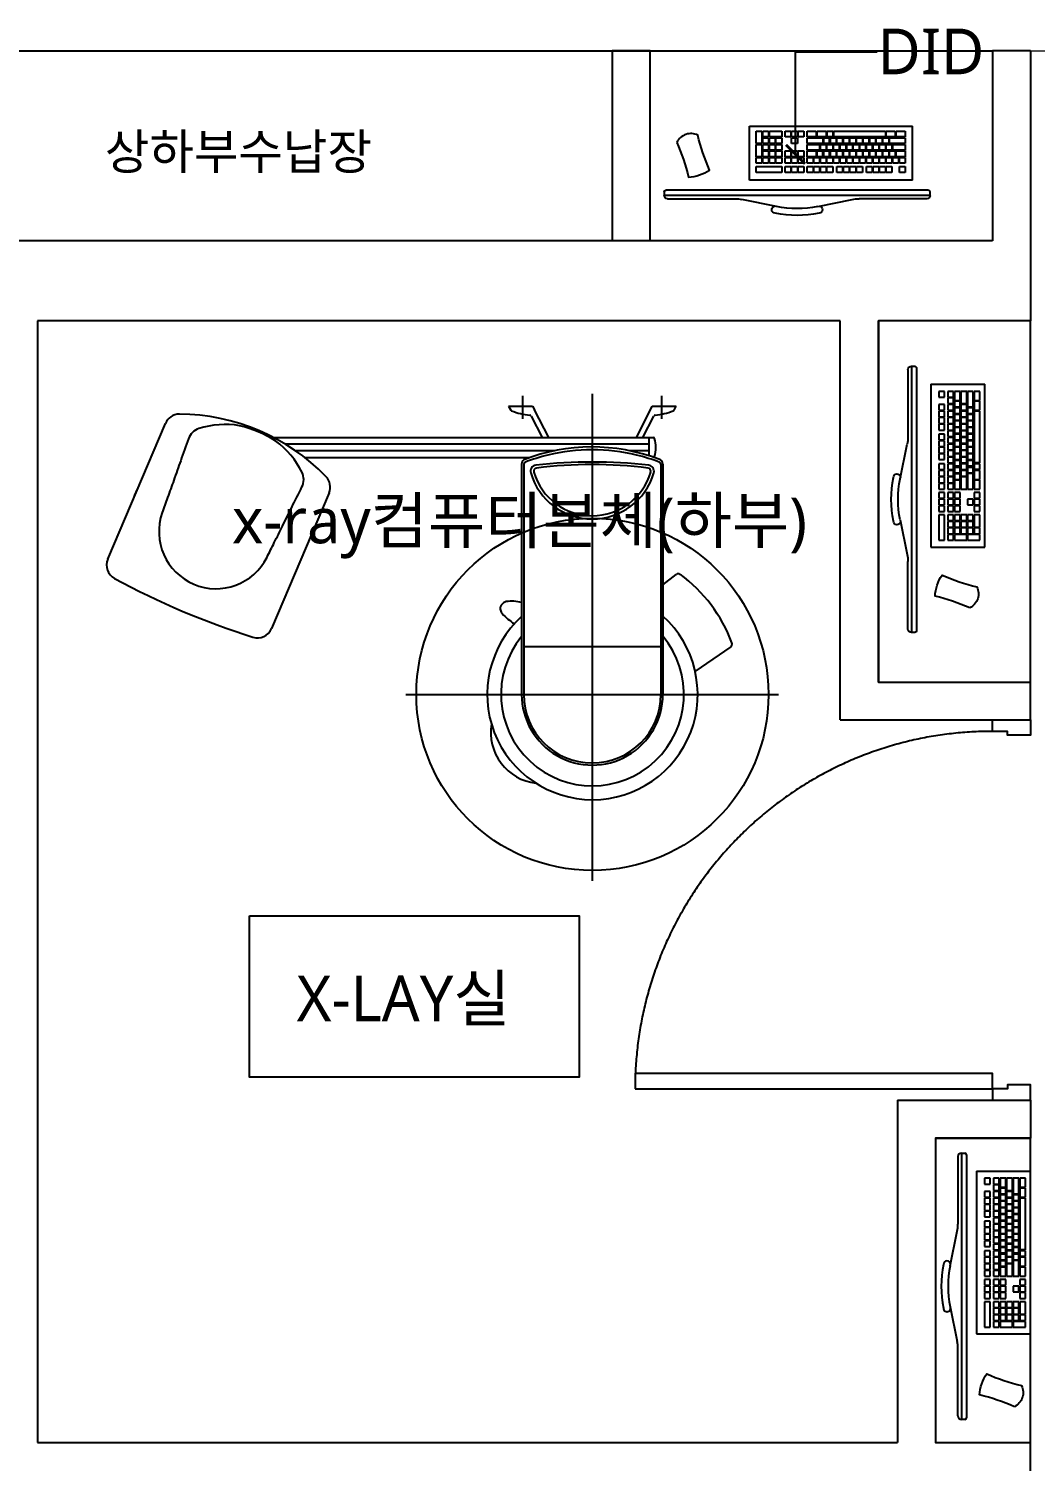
# Model space of a CAD drawing. Header units: metres. Extents: x 11578468 to 47831421, y -58341524 to -14256839.
# Drawn here: x 23845342 to 23847991, y -29111002 to -29107234 of the extents above; entities that cross this region are included whole.
import ezdxf

# ---------------------------------------------------------------- set-up
doc = ezdxf.new("R2010")
doc.units = ezdxf.units.M
doc.header["$LTSCALE"] = 50
doc.header["$MEASUREMENT"] = 0
doc.linetypes.add('CENTER2', pattern=[28.575, 19.05, -3.175, 3.175, -3.175])
doc.linetypes.add('CENTERX2', pattern=[4, 2.5, -0.5, 0.5, -0.5])
doc.layers.get('0').update_dxf_attribs({"linetype": 'CONTINUOUS'})
for name, color, linetype in [('0-ELC TEXT', 7, 'CONTINUOUS'), ('04_FUR', 6, 'CONTINUOUS'), ('TEX', 7, 'CONTINUOUS'), ('wall', 3, 'CONTINUOUS'), ('WIN', 4, 'CONTINUOUS'), ('家具', 251, 'CONTINUOUS'), ('가구', 6, 'CONTINUOUS')]:
    doc.layers.add(name, color=color, linetype=linetype)
doc.layers.add('ha', color=8, linetype='CONTINUOUS', lineweight=5)
doc.layers.add('wall2', color=3, linetype='CONTINUOUS', lineweight=25)
doc.styles.add('HY 울릉도 L', font='malgun.ttf')
doc.styles.add('JT1', font='malgun.ttf')
doc.styles.add('맑은 고딕', font='malgun.ttf')
doc.dimstyles.new('사본 50', dxfattribs={"dimscale": 50, "dimtxt": 2, "dimasz": 1, "dimexe": 1, "dimexo": 1, "dimgap": 1, "dimtad": 1, "dimdec": 0, "dimrnd": 0.05, "dimdsep": 46, "dimlunit": 6, "dimtxsty": 'HY 울릉도 L', "dimblk": 'ARCHTICK', "dimcen": 2.5, "dimdle": 1, "dimclrd": 133, "dimclre": 133, "dimclrt": 30, "dimadec": 0, "dimazin": 0, "dimtfac": 1, "dimtdec": 0, "dimtix": 1, "dimtmove": 2, "dimatfit": 3, "dimldrblk": 'ARCHTICK', "dimfxl": 1, "dimlwd": -1, "dimlwe": -1, "dimarcsym": 0})

# ---------------------------------------------------------------- blocks, each defined once
blk = doc.blocks.new('A$C6A105BC0')
for p, q in [((224.6, 104.4), (224.6, 246)), ((224.6, 246), (653.1, 246)), ((242.4, 233.2), (257.5, 233.2)), ((242.4, 200.8), (242.4, 233.2)), ((257.5, 233.2), (257.5, 200.8)), ((259.7, 218.1), (259.7, 233.2)), ((259.7, 233.2), (274.8, 233.2)), ((274.8, 233.2), (274.8, 218.1)), ((277, 233.2), (309.5, 233.2)), ((277, 218.1), (277, 233.2)), ((309.5, 233.2), (309.5, 218.1)), ((318.1, 233.2), (333.3, 233.2)), ((318.1, 218.1), (318.1, 233.2)), ((333.3, 233.2), (333.3, 218.1)), ((335.4, 218.1), (335.4, 233.2)), ((335.4, 233.2), (350.6, 233.2)), ((350.6, 233.2), (350.6, 218.1)), ((352.8, 233.2), (367.9, 233.2)), ((352.8, 218.1), (352.8, 233.2)), ((367.9, 233.2), (367.9, 218.1)), ((376.6, 233.2), (400.4, 233.2)), ((376.6, 218.1), (376.6, 233.2)), ((400.4, 233.2), (400.4, 218.1)), ((402.5, 233.2), (426.3, 233.2)), ((402.5, 218.1), (402.5, 233.2)), ((426.3, 233.2), (426.3, 218.1)), ((428.5, 233.2), (428.5, 218.1)), ((428.5, 233.2), (443.7, 233.2)), ((443.7, 233.2), (443.7, 218.1)), ((445.8, 233.2), (445.8, 218.1)), ((445.8, 233.2), (582.2, 233.2)), ((582.2, 233.2), (582.2, 218.1)), ((584.3, 233.2), (608.2, 233.2)), ((584.3, 218.1), (584.3, 233.2)), ((608.2, 233.2), (608.2, 218.1)), ((610.3, 233.2), (634.1, 233.2)), ((610.3, 218.1), (610.3, 233.2)), ((634.1, 233.2), (634.1, 218.1)), ((653.1, 104.4), (653.1, 246)), ((257.5, 200.8), (242.4, 200.8)), ((242.4, 198.6), (257.5, 198.6)), ((242.4, 166.1), (242.4, 198.6)), ((257.5, 198.6), (257.5, 166.1)), ((274.8, 218.1), (259.7, 218.1)), ((259.7, 200.8), (259.7, 215.9)), ((259.7, 215.9), (274.8, 215.9)), ((274.8, 200.8), (259.7, 200.8)), ((259.7, 198.6), (274.8, 198.6)), ((259.7, 183.4), (259.7, 198.6)), ((274.8, 215.9), (274.8, 200.8)), ((274.8, 198.6), (274.8, 183.4)), ((309.5, 218.1), (277, 218.1)), ((277, 215.9), (292.2, 215.9)), ((277, 200.8), (277, 215.9)), ((292.2, 200.8), (277, 200.8)), ((277, 198.6), (292.2, 198.6)), ((277, 183.4), (277, 198.6)), ((292.2, 215.9), (292.2, 200.8)), ((292.2, 198.6), (292.2, 183.4)), ((294.3, 215.9), (309.5, 215.9)), ((294.3, 200.8), (294.3, 215.9)), ((309.5, 200.8), (294.3, 200.8)), ((294.3, 198.6), (309.5, 198.6)), ((294.3, 183.4), (294.3, 198.6)), ((309.5, 215.9), (309.5, 200.8)), ((309.5, 198.6), (309.5, 183.4)), ((333.3, 218.1), (318.1, 218.1)), ((350.6, 218.1), (335.4, 218.1)), ((335.4, 215.9), (350.6, 215.9)), ((335.4, 200.8), (335.4, 215.9)), ((350.6, 200.8), (335.4, 200.8)), ((350.6, 215.9), (350.6, 200.8)), ((367.9, 218.1), (352.8, 218.1)), ((400.4, 218.1), (376.6, 218.1)), ((376.6, 215.9), (417.7, 215.9)), ((376.6, 200.8), (376.6, 215.9)), ((417.7, 200.8), (376.6, 200.8)), ((376.6, 198.6), (409, 198.6)), ((376.6, 183.4), (376.6, 198.6)), ((426.3, 218.1), (402.5, 218.1)), ((409, 198.6), (409, 183.4)), ((411.2, 198.6), (426.3, 198.6)), ((411.2, 183.4), (411.2, 198.6)), ((417.7, 215.9), (417.7, 200.8)), ((419.9, 215.9), (435, 215.9)), ((419.9, 200.8), (419.9, 215.9)), ((435, 200.8), (419.9, 200.8)), ((426.3, 198.6), (426.3, 183.4)), ((443.7, 218.1), (428.5, 218.1)), ((428.5, 198.6), (443.7, 198.6)), ((428.5, 183.4), (428.5, 198.6)), ((435, 200.8), (435, 215.9)), ((437.2, 215.9), (452.3, 215.9)), ((437.2, 215.9), (437.2, 200.8)), ((452.3, 200.8), (437.2, 200.8)), ((443.7, 198.6), (443.7, 183.4)), ((582.2, 218.1), (445.8, 218.1)), ((445.8, 198.6), (461, 198.6)), ((445.8, 183.4), (445.8, 198.6)), ((452.3, 215.9), (452.3, 200.8)), ((454.5, 200.8), (454.5, 215.9)), ((454.5, 215.9), (469.6, 215.9)), ((469.6, 200.8), (454.5, 200.8)), ((461, 198.6), (461, 183.4)), ((463.1, 183.4), (463.1, 198.6)), ((463.1, 198.6), (478.3, 198.6)), ((469.6, 215.9), (469.6, 200.8)), ((471.8, 200.8), (471.8, 215.9)), ((471.8, 215.9), (487, 215.9)), ((487, 200.8), (471.8, 200.8)), ((478.3, 198.6), (478.3, 183.4)), ((480.5, 198.6), (495.6, 198.6)), ((480.5, 183.4), (480.5, 198.6)), ((487, 215.9), (487, 200.8)), ((489.1, 215.9), (504.3, 215.9)), ((489.1, 200.8), (489.1, 215.9)), ((504.3, 200.8), (489.1, 200.8)), ((495.6, 198.6), (495.6, 183.4)), ((497.8, 198.6), (512.9, 198.6)), ((497.8, 183.4), (497.8, 198.6)), ((504.3, 215.9), (504.3, 200.8)), ((506.4, 215.9), (521.6, 215.9)), ((506.4, 200.8), (506.4, 215.9)), ((521.6, 200.8), (506.4, 200.8)), ((512.9, 198.6), (512.9, 183.4)), ((515.1, 198.6), (530.2, 198.6)), ((515.1, 183.4), (515.1, 198.6)), ((521.6, 215.9), (521.6, 200.8)), ((523.7, 215.9), (538.9, 215.9)), ((523.7, 200.8), (523.7, 215.9)), ((538.9, 200.8), (523.7, 200.8)), ((530.2, 198.6), (530.2, 183.4)), ((532.4, 198.6), (547.6, 198.6)), ((532.4, 183.4), (532.4, 198.6)), ((538.9, 215.9), (538.9, 200.8)), ((541.1, 215.9), (556.2, 215.9)), ((541.1, 200.8), (541.1, 215.9)), ((556.2, 200.8), (541.1, 200.8)), ((547.6, 198.6), (547.6, 183.4)), ((549.7, 183.4), (549.7, 198.6)), ((549.7, 198.6), (564.9, 198.6)), ((556.2, 215.9), (556.2, 200.8)), ((558.4, 215.9), (573.5, 215.9)), ((558.4, 200.8), (558.4, 215.9)), ((573.5, 200.8), (558.4, 200.8)), ((564.9, 198.6), (564.9, 183.4)), ((567, 198.6), (582.2, 198.6)), ((567, 183.4), (567, 198.6)), ((573.5, 215.9), (573.5, 200.8)), ((575.7, 215.9), (590.8, 215.9)), ((575.7, 200.8), (575.7, 215.9)), ((590.8, 200.8), (575.7, 200.8)), ((582.2, 198.6), (582.2, 183.4)), ((608.2, 218.1), (584.3, 218.1)), ((584.3, 198.6), (599.5, 198.6)), ((584.3, 183.4), (584.3, 198.6)), ((590.8, 215.9), (590.8, 200.8)), ((593, 215.9), (634.1, 215.9)), ((593, 200.8), (593, 215.9)), ((634.1, 200.8), (593, 200.8)), ((599.5, 198.6), (599.5, 183.4)), ((601.7, 198.6), (634.1, 198.6)), ((601.7, 183.4), (601.7, 198.6)), ((634.1, 218.1), (610.3, 218.1)), ((634.1, 215.9), (634.1, 200.8)), ((634.1, 198.6), (634.1, 183.4)), ((257.5, 166.1), (242.4, 166.1)), ((242.4, 164), (257.5, 164)), ((242.4, 148.8), (242.4, 164)), ((257.5, 164), (257.5, 148.8)), ((274.8, 183.4), (259.7, 183.4)), ((259.7, 181.3), (274.8, 181.3)), ((259.7, 166.1), (259.7, 181.3)), ((274.8, 166.1), (259.7, 166.1)), ((259.7, 148.8), (259.7, 164)), ((259.7, 164), (274.8, 164)), ((274.8, 181.3), (274.8, 166.1)), ((274.8, 164), (274.8, 148.8)), ((292.2, 183.4), (277, 183.4)), ((277, 181.3), (292.2, 181.3)), ((277, 166.1), (277, 181.3)), ((292.2, 166.1), (277, 166.1)), ((277, 164), (292.2, 164)), ((277, 148.8), (277, 164)), ((292.2, 181.3), (292.2, 166.1)), ((292.2, 164), (292.2, 148.8)), ((309.5, 183.4), (294.3, 183.4)), ((294.3, 181.3), (309.5, 181.3)), ((294.3, 166.1), (294.3, 181.3)), ((309.5, 166.1), (294.3, 166.1)), ((294.3, 148.8), (294.3, 164)), ((294.3, 164), (309.5, 164)), ((309.5, 181.3), (309.5, 166.1)), ((309.5, 164), (309.5, 148.8)), ((318.1, 181.3), (333.3, 181.3)), ((318.1, 166.1), (318.1, 181.3)), ((333.3, 166.1), (318.1, 166.1)), ((318.1, 164), (333.3, 164)), ((318.1, 148.8), (318.1, 164)), ((333.3, 181.3), (333.3, 166.1)), ((333.3, 164), (333.3, 148.8)), ((335.4, 181.3), (350.6, 181.3)), ((335.4, 166.1), (335.4, 181.3)), ((350.6, 166.1), (335.4, 166.1)), ((335.4, 148.8), (335.4, 164)), ((335.4, 164), (350.6, 164)), ((350.6, 181.3), (350.6, 166.1)), ((350.6, 164), (350.6, 148.8)), ((352.8, 181.3), (367.9, 181.3)), ((352.8, 166.1), (352.8, 181.3)), ((367.9, 166.1), (352.8, 166.1)), ((352.8, 148.8), (352.8, 164)), ((352.8, 164), (367.9, 164)), ((367.9, 181.3), (367.9, 166.1)), ((367.9, 164), (367.9, 148.8)), ((409, 183.4), (376.6, 183.4)), ((376.6, 181.3), (400.4, 181.3)), ((376.6, 166.1), (376.6, 181.3)), ((400.4, 166.1), (376.6, 166.1)), ((376.6, 164), (391.7, 164)), ((376.6, 148.8), (376.6, 164)), ((391.7, 164), (391.7, 148.8)), ((393.9, 148.8), (393.9, 164)), ((393.9, 164), (409, 164)), ((400.4, 181.3), (400.4, 166.1)), ((402.5, 181.3), (417.7, 181.3)), ((402.5, 166.1), (402.5, 181.3)), ((417.7, 166.1), (402.5, 166.1)), ((409, 164), (409, 148.8)), ((426.3, 183.4), (411.2, 183.4)), ((411.2, 148.8), (411.2, 164)), ((411.2, 164), (426.3, 164)), ((417.7, 166.1), (417.7, 181.3)), ((419.9, 181.3), (435, 181.3)), ((419.9, 166.1), (419.9, 181.3)), ((435, 166.1), (419.9, 166.1)), ((426.3, 164), (426.3, 148.8)), ((443.7, 183.4), (428.5, 183.4)), ((428.5, 148.8), (428.5, 164)), ((428.5, 164), (443.7, 164)), ((435, 166.1), (435, 181.3)), ((437.2, 181.3), (452.3, 181.3)), ((437.2, 181.3), (437.2, 166.1)), ((452.3, 166.1), (437.2, 166.1)), ((443.7, 164), (443.7, 148.8)), ((461, 183.4), (445.8, 183.4)), ((445.8, 148.8), (445.8, 164)), ((445.8, 164), (461, 164)), ((452.3, 181.3), (452.3, 166.1)), ((454.5, 181.3), (469.6, 181.3)), ((454.5, 166.1), (454.5, 181.3)), ((469.6, 166.1), (454.5, 166.1)), ((461, 164), (461, 148.8)), ((478.3, 183.4), (463.1, 183.4)), ((463.1, 148.8), (463.1, 164)), ((463.1, 164), (478.3, 164)), ((469.6, 181.3), (469.6, 166.1)), ((471.8, 166.1), (471.8, 181.3)), ((471.8, 181.3), (487, 181.3)), ((487, 166.1), (471.8, 166.1)), ((478.3, 164), (478.3, 148.8)), ((495.6, 183.4), (480.5, 183.4)), ((480.5, 164), (495.6, 164)), ((480.5, 148.8), (480.5, 164)), ((487, 181.3), (487, 166.1)), ((489.1, 166.1), (489.1, 181.3)), ((489.1, 181.3), (504.3, 181.3)), ((504.3, 166.1), (489.1, 166.1)), ((495.6, 164), (495.6, 148.8)), ((512.9, 183.4), (497.8, 183.4)), ((497.8, 148.8), (497.8, 164)), ((497.8, 164), (512.9, 164)), ((504.3, 181.3), (504.3, 166.1)), ((506.4, 166.1), (506.4, 181.3)), ((506.4, 181.3), (521.6, 181.3)), ((521.6, 166.1), (506.4, 166.1)), ((512.9, 164), (512.9, 148.8)), ((530.2, 183.4), (515.1, 183.4)), ((515.1, 164), (530.2, 164)), ((515.1, 148.8), (515.1, 164)), ((521.6, 181.3), (521.6, 166.1)), ((523.7, 181.3), (538.9, 181.3)), ((523.7, 166.1), (523.7, 181.3)), ((538.9, 166.1), (523.7, 166.1)), ((530.2, 164), (530.2, 148.8)), ((547.6, 183.4), (532.4, 183.4)), ((532.4, 148.8), (532.4, 164)), ((532.4, 164), (547.6, 164)), ((538.9, 181.3), (538.9, 166.1)), ((541.1, 181.3), (556.2, 181.3)), ((541.1, 166.1), (541.1, 181.3)), ((556.2, 166.1), (541.1, 166.1)), ((547.6, 164), (547.6, 148.8)), ((564.9, 183.4), (549.7, 183.4)), ((549.7, 148.8), (549.7, 164)), ((549.7, 164), (564.9, 164)), ((556.2, 181.3), (556.2, 166.1)), ((558.4, 181.3), (573.5, 181.3)), ((558.4, 166.1), (558.4, 181.3)), ((573.5, 166.1), (558.4, 166.1)), ((564.9, 164), (564.9, 148.8)), ((582.2, 183.4), (567, 183.4)), ((567, 164), (582.2, 164)), ((567, 148.8), (567, 164)), ((573.5, 181.3), (573.5, 166.1)), ((575.7, 181.3), (590.8, 181.3)), ((575.7, 166.1), (575.7, 181.3)), ((590.8, 166.1), (575.7, 166.1)), ((582.2, 164), (582.2, 148.8)), ((599.5, 183.4), (584.3, 183.4)), ((584.3, 148.8), (584.3, 164)), ((584.3, 164), (599.5, 164)), ((590.8, 181.3), (590.8, 166.1)), ((593, 181.3), (608.2, 181.3)), ((593, 166.1), (593, 181.3)), ((608.2, 166.1), (593, 166.1)), ((599.5, 164), (599.5, 148.8)), ((634.1, 183.4), (601.7, 183.4)), ((601.7, 148.8), (601.7, 164)), ((601.7, 164), (616.8, 164)), ((608.2, 181.3), (608.2, 166.1)), ((610.3, 181.3), (634.1, 181.3)), ((610.3, 166.1), (610.3, 181.3)), ((634.1, 166.1), (610.3, 166.1)), ((616.8, 164), (616.8, 148.8)), ((619, 164), (634.1, 164)), ((619, 148.8), (619, 164)), ((634.1, 181.3), (634.1, 166.1)), ((634.1, 164), (634.1, 148.8)), ((257.5, 148.8), (242.4, 148.8)), ((242.4, 140.2), (309.5, 140.2)), ((242.4, 125), (242.4, 140.2)), ((309.5, 125), (242.4, 125)), ((274.8, 148.8), (259.7, 148.8)), ((292.2, 148.8), (277, 148.8)), ((309.5, 148.8), (294.3, 148.8)), ((309.5, 140.2), (309.5, 125)), ((333.3, 148.8), (318.1, 148.8)), ((318.1, 140.2), (333.3, 140.2)), ((318.1, 125), (318.1, 140.2)), ((333.3, 125), (318.1, 125)), ((333.3, 140.2), (333.3, 125)), ((350.6, 148.8), (335.4, 148.8)), ((335.4, 125), (335.4, 140.2)), ((335.4, 140.2), (350.6, 140.2)), ((350.6, 125), (335.4, 125)), ((350.6, 140.2), (350.6, 125)), ((367.9, 148.8), (352.8, 148.8)), ((352.8, 140.2), (367.9, 140.2)), ((352.8, 125), (352.8, 140.2)), ((367.9, 125), (352.8, 125)), ((367.9, 140.2), (367.9, 125)), ((391.7, 148.8), (376.6, 148.8)), ((376.6, 140.2), (391.7, 140.2)), ((376.6, 125), (376.6, 140.2)), ((391.7, 125), (376.6, 125)), ((391.7, 140.2), (391.7, 125)), ((409, 148.8), (393.9, 148.8)), ((393.9, 140.2), (409, 140.2)), ((393.9, 125), (393.9, 140.2)), ((409, 125), (393.9, 125)), ((409, 140.2), (409, 125)), ((426.3, 148.8), (411.2, 148.8)), ((411.2, 140.2), (426.3, 140.2)), ((411.2, 125), (411.2, 140.2)), ((426.3, 125), (411.2, 125)), ((426.3, 140.2), (426.3, 125)), ((443.7, 148.8), (428.5, 148.8)), ((428.5, 140.2), (443.7, 140.2)), ((428.5, 125), (428.5, 140.2)), ((443.7, 125), (428.5, 125)), ((443.7, 140.2), (443.7, 125)), ((461, 148.8), (445.8, 148.8)), ((454.5, 140.2), (469.6, 140.2)), ((454.5, 125), (454.5, 140.2)), ((469.6, 125), (454.5, 125)), ((478.3, 148.8), (463.1, 148.8)), ((469.6, 140.2), (469.6, 125)), ((471.8, 125), (471.8, 140.2)), ((471.8, 140.2), (487, 140.2)), ((487, 125), (471.8, 125)), ((495.6, 148.8), (480.5, 148.8)), ((487, 140.2), (487, 125)), ((489.1, 140.2), (504.3, 140.2)), ((489.1, 125), (489.1, 140.2)), ((504.3, 125), (489.1, 125)), ((512.9, 148.8), (497.8, 148.8)), ((504.3, 140.2), (504.3, 125)), ((506.4, 140.2), (521.6, 140.2)), ((506.4, 125), (506.4, 140.2)), ((521.6, 125), (506.4, 125)), ((530.2, 148.8), (515.1, 148.8)), ((521.6, 140.2), (521.6, 125)), ((547.6, 148.8), (532.4, 148.8)), ((532.4, 125), (532.4, 140.2)), ((532.4, 140.2), (547.6, 140.2)), ((547.6, 125), (532.4, 125)), ((547.6, 140.2), (547.6, 125)), ((564.9, 148.8), (549.7, 148.8)), ((549.7, 140.2), (564.9, 140.2)), ((549.7, 125), (549.7, 140.2)), ((564.9, 125), (549.7, 125)), ((564.9, 140.2), (564.9, 125)), ((582.2, 148.8), (567, 148.8)), ((567, 140.2), (582.2, 140.2)), ((567, 125), (567, 140.2)), ((582.2, 125), (567, 125)), ((582.2, 140.2), (582.2, 125)), ((599.5, 148.8), (584.3, 148.8)), ((584.3, 140.2), (599.5, 140.2)), ((584.3, 125), (584.3, 140.2)), ((599.5, 125), (584.3, 125)), ((599.5, 140.2), (599.5, 125)), ((616.8, 148.8), (601.7, 148.8)), ((634.1, 148.8), (619, 148.8)), ((619, 140.2), (634.1, 140.2)), ((619, 125), (619, 140.2)), ((634.1, 125), (619, 125)), ((634.1, 140.2), (634.1, 125)), ((653.1, 104.4), (224.6, 104.4)), ((695.5, 66.4), (4.5, 66.4)), ((404.1, 23.5), (495.1, 42.1)), ((691, 43.9), (513.1, 43.9)), ((700, 52.9), (700, 61.9)), ((700, 52.9), (700, 52.9))]:
    blk.add_line(p, q)
blk.add_lwpolyline([(64.6, 206.6, -0.043661), (95.3, 115.1, 0.131652), (150.8, 133.8, -0.043661), (120, 225.3, 0.414214)], format="xyb", close=True)
blk.add_lwpolyline([(295.9, 23.5), (204.9, 42.1)])
for centre, radius, start, end in [((4.5, 61.9), 4.5, 90, 180), ((186.9, -46.1), 90, 78.4398, 90), ((513.1, -46.1), 90, 90, 101.5601), ((691, 52.9), 9, 270, 360), ((695.5, 61.9), 4.5, 360, 90), ((292.3, 15), 9.2, 90, 270), ((350, 288), 288, 258.4398, 281.5601), ((350, 288), 270, 258.4398, 281.5601), ((407.7, 15), 9.2, 270, 90)]:
    blk.add_arc(centre, radius, start, end)
at = {"layer": '家具', "color": 251, "true_color": 0x636466}
for p, q in [((0, 61.9), (0, 52.9)), ((700, 52.9), (0, 52.9)), ((0, 52.9), (0, 52.9)), ((9, 43.9), (186.9, 43.9))]:
    blk.add_line(p, q, dxfattribs=at)
blk.add_arc((9, 52.9), 9, 180, 270, dxfattribs=at)
blk = doc.blocks.new('_ArchTick')
at = {"color": 0, "linetype": 'ByBlock', "const_width": 0.15}
blk.add_lwpolyline([(-0.5, -0.5), (0.5, 0.5)], dxfattribs=at)
blk = doc.blocks.new('CT机')
at = {"layer": '家具', "color": 8, "linetype": 'CENTERX2', "ltscale": 0.01}
for p, q in [((9937.4, 2413), (9937.4, 2480.3)), ((10140.4, 1063.6), (10140.4, 2486.8)), ((10343.3, 2413), (10343.3, 2480.3)), ((9595.3, 1608.1), (10684.3, 1608.1))]:
    blk.add_line(p, q, dxfattribs=at)
at = {"layer": '家具'}
for p, q in [((9895.5, 2450.6), (9965.4, 2450.6)), ((9895.5, 2450.6), (9901.5, 2439.1)), ((9965.4, 2450.6), (9971, 2439.7)), ((9971, 2439.7), (9971.1, 2439.7)), ((10012.9, 2359.2), (9971.1, 2439.7)), ((10309.6, 2439.7), (10267.8, 2359.2)), ((10309.6, 2439.7), (10309.7, 2439.7)), ((10309.7, 2439.7), (10315.3, 2450.6)), ((10315.3, 2450.6), (10385.2, 2450.6)), ((10379.2, 2439.1), (10385.2, 2450.6)), ((8723.7, 2003.3), (8892, 2399.9)), ((9961, 2421.3), (9993.2, 2359.2)), ((10287.5, 2359.2), (10319.7, 2421.3)), ((9207.7, 2359.2), (10318, 2359.2)), ((10305.2, 2359.2), (10305.2, 2305.5)), ((10305.2, 2320.1), (10249, 2320.1)), ((9957.4, 2299.8), (9300.3, 2299.8)), ((9933.3, 2281.3), (9933.3, 1608.1)), ((10346.4, 2281.3), (10346.4, 1608.1)), ((9370.4, 2196.8), (9202, 1800.2)), ((10346.3, 1928.3), (10385, 1958.8)), ((9939.5, 1748.1), (10340.2, 1748.1)), ((10544.5, 1747.1), (10439.8, 1674.7))]:
    blk.add_line(p, q, dxfattribs=at)
at = {"layer": '家具', "color": 251}
for p, q in [((10305.2, 2338.9), (9243.7, 2338.9)), ((10030.7, 2320.1), (9272.7, 2320.1)), ((9939.5, 2281.3), (9939.5, 1608.1)), ((10340.2, 2281.3), (10340.2, 1608.1))]:
    blk.add_line(p, q, dxfattribs=at)
at = {"layer": '家具'}
for centre, major_axis, start_param, end_param in [((9905.9, 2441.3), (-3.5, -3.5), -0.306742, 0.410644), ((9976.6, 2621), (-140, 140), 1.981441, 2.25755), ((10304.1, 2621), (-140, -140), 0.884042, 1.160152), ((10374.8, 2441.3), (-3.5, 3.5), 2.730948, 3.448334), ((8933, 2382.5), (-31.5, -31.5), 3.926034, 5.096361), ((8930, 1824.4), (-426.1, -426.1), 3.129187, 3.921943), ((9066.7, 2146.2), (-177.2, -177.2), 3.758531, 4.237682), ((9026.3, 2051.3), (-248.7, 248.7), 4.931336, 5.261387), ((9956.6, 2419), (-3.5, -3.5), 2.834851, 3.828347), ((10324.1, 2419), (-3.5, 3.5), 5.596431, 6.589927), ((9004.8, 2339), (-34, 34), 5.808719, 6.728091), ((9066.6, 2146.3), (-177.2, 177.2), 4.384245, 4.863395), ((10317.9, 2354.6), (-3.24, -3.24), 2.672465, 3.900286), ((10226.9, 2329.5), (-70, -70), 2.084765, 2.627624), ((10139.8, 1782.8), (-387.7, -387.7), 3.563968, 4.300302), ((10318.5, 2304), (-2.8, -2.8), 1.411055, 2.084755), ((9947.5, 2281.3), (-10.1, 10.1), 6.065564, 7.070619), ((9976.8, 2260.2), (-12.4, 12.4), 5.623702, 7.354527), ((9977.7, 2260.3), (-6.4, -6.4), 4.053337, 5.784262), ((10139.8, 845), (-1019.7, -1019.7), 3.812134, 4.041848), ((10139.8, 984.2), (-916, -916), 3.800644, 4.053337), ((10301.9, 2260.3), (-6.4, 6.4), 3.640516, 5.371441), ((10302.9, 2260.2), (-12.4, 12.4), 3.641048, 5.371872), ((10332.1, 2281.3), (-10.1, 10.1), 3.924955, 5.329229), ((9248.3, 2235.7), (-34, -34), 1.893836, 2.813207), ((9329.4, 2214.2), (-31.5, -31.5), 1.954769, 3.125097), ((10139.8, 2308.1), (-132.6, 132.6), 1.071298, 3.641091), ((10139.8, 2308), (-125.9, 125.9), 1.071873, 3.640516), ((9040.1, 2083.7), (-117.9, -117.9), -1.125128, 1.893073), ((10140.4, 1608.1), (-364, 364), 0.785398, 7.068583), ((8764.6, 1985.9), (-31.5, -31.5), -1.186824, 0.286236), ((9863.5, 4023.4), (-1668.4, 1668.4), 1.861532, 2.048005), ((10391.1, 1950.8), (-7.07, 7.07), 4.865147, 6.152286), ((10139.8, 1608.1), (-307.6, 307.6), 4.280378, 4.865147), ((9890.2, 1858.9), (-13.7, 13.7), 0.268823, 1.052289), ((9889.5, 1857.3), (-12.9, -12.9), -0.595835, 0.009098), ((9894.9, 1854), (-18.4, -18.4), 4.175297, 4.905165), ((10026.7, 1985), (-145.5, -145.5), -0.031593, 0.193767), ((9904.6, 1783.2), (-68.8, -68.8), 3.627228, 4.093164), ((10140.4, 1608.1), (-297.7, -77.7), -1.088128, 3.723453), ((9161.1, 1817.6), (-31.5, -31.5), 0.481709, 1.954769), ((10140.4, 1608.1), (-189, -189), -1.470299, 3.047153), ((10538.5, 1755.2), (-7.07, 7.07), 2.99324, 4.280378), ((10139.8, 1608.1), (-146, 146), 0.785398, 3.926991), ((9992.5, 1497), (-105.6, 105.6), 0.622062, 2.23845)]:
    blk.add_ellipse(centre, major_axis=major_axis, ratio=1, start_param=start_param, end_param=end_param, dxfattribs=at)
at = {"layer": '家具', "color": 251}
for centre, major_axis, start_param, end_param in [((10142.2, 1772.9), (-389.3, -389.3), 4.169327, 4.297818), ((10139.8, 1781.2), (-383.2, -383.2), 3.685255, 4.168727), ((10137.5, 1772.9), (-389.3, 389.3), 5.126958, 5.255453), ((9944.6, 2281.3), (-3.59, 3.59), 5.868761, 7.068207), ((10335.1, 2281.3), (-3.59, -3.59), 2.356571, 3.556017), ((10139.8, 1608.1), (-141.7, -141.7), -0.785398, 2.356194)]:
    blk.add_ellipse(centre, major_axis=major_axis, ratio=1, start_param=start_param, end_param=end_param, dxfattribs=at)
at = {"layer": '家具'}
for points, knots in [([(8959.5, 2355.1), (8951.9, 2333.7), (8937.6, 2293.4), (8917.3, 2236.2), (8899.4, 2185.6), (8888.1, 2154), (8882.9, 2139.3)], [0, 0, 0, 0, 68.626498, 129.641678, 183.841932, 231.31563, 231.31563, 231.31563, 231.31563]), ([(8801.3, 2186.2), (8802.3, 2189.2), (8804.4, 2195.3), (8807.3, 2200.9), (8808.8, 2203.8)], [0, 0, 0, 0, 9.665258, 19.331666, 19.331666, 19.331666, 19.331666]), ([(9189.3, 2009.2), (9196.3, 2023.3), (9211.3, 2053.5), (9235.3, 2101.8), (9262.3, 2156), (9281.3, 2194.2), (9291.3, 2214.2)], [0, 0, 0, 0, 47.690633, 102.195027, 163.378696, 231.31563, 231.31563, 231.31563, 231.31563])]:
    blk.add_open_spline(points, degree=3, knots=knots, dxfattribs=at)
blk = doc.blocks.new('374982739')
for p, q in [((23848107.6, -29101178.4), (23848107.6, -29101356.3)), ((23848116.6, -29101169.4), (23848116.6, -29101169.4)), ((23848116.6, -29101169.4), (23848125.6, -29101169.4)), ((23848130.1, -29101173.9), (23848130.1, -29101864.9)), ((23848156.4, -29101216.2), (23848298.1, -29101216.2)), ((23848156.4, -29101216.2), (23848156.4, -29101644.8)), ((23848298.1, -29101644.8), (23848298.1, -29101216.2)), ((23848177.1, -29101235.2), (23848177.1, -29101250.4)), ((23848192.2, -29101235.2), (23848177.1, -29101235.2)), ((23848177.1, -29101250.4), (23848192.2, -29101250.4)), ((23848192.2, -29101250.4), (23848192.2, -29101235.2)), ((23848200.9, -29101235.2), (23848200.9, -29101250.4)), ((23848216, -29101235.2), (23848200.9, -29101235.2)), ((23848200.9, -29101250.4), (23848216, -29101250.4)), ((23848216, -29101252.6), (23848200.9, -29101252.6)), ((23848200.9, -29101252.6), (23848200.9, -29101267.7)), ((23848216, -29101250.4), (23848216, -29101235.2)), ((23848216, -29101267.7), (23848216, -29101252.6)), ((23848218.2, -29101235.2), (23848218.2, -29101259)), ((23848233.3, -29101235.2), (23848218.2, -29101235.2)), ((23848218.2, -29101259), (23848233.3, -29101259)), ((23848218.2, -29101261.2), (23848218.2, -29101276.4)), ((23848233.3, -29101261.2), (23848218.2, -29101261.2)), ((23848233.3, -29101259), (23848233.3, -29101235.2)), ((23848233.3, -29101276.4), (23848233.3, -29101261.2)), ((23848235.5, -29101235.2), (23848235.5, -29101267.7)), ((23848250.7, -29101235.2), (23848235.5, -29101235.2)), ((23848250.7, -29101267.7), (23848250.7, -29101235.2)), ((23848252.8, -29101235.2), (23848252.8, -29101276.4)), ((23848268, -29101235.2), (23848252.8, -29101235.2)), ((23848268, -29101276.4), (23848268, -29101235.2)), ((23848270.1, -29101235.2), (23848270.1, -29101259)), ((23848285.3, -29101235.2), (23848270.1, -29101235.2)), ((23848270.1, -29101259), (23848285.3, -29101259)), ((23848270.1, -29101261.2), (23848270.1, -29101285)), ((23848285.3, -29101261.2), (23848270.1, -29101261.2)), ((23848285.3, -29101259), (23848285.3, -29101235.2)), ((23848285.3, -29101285), (23848285.3, -29101261.2)), ((23848177.1, -29101269.9), (23848177.1, -29101285)), ((23848192.2, -29101269.9), (23848177.1, -29101269.9)), ((23848177.1, -29101285), (23848192.2, -29101285)), ((23848177.1, -29101287.2), (23848177.1, -29101302.3)), ((23848192.2, -29101287.2), (23848177.1, -29101287.2)), ((23848177.1, -29101302.3), (23848192.2, -29101302.3)), ((23848192.2, -29101285), (23848192.2, -29101269.9)), ((23848192.2, -29101302.3), (23848192.2, -29101287.2)), ((23848200.9, -29101267.7), (23848216, -29101267.7)), ((23848216, -29101269.9), (23848200.9, -29101269.9)), ((23848200.9, -29101269.9), (23848200.9, -29101285)), ((23848200.9, -29101285), (23848216, -29101285)), ((23848200.9, -29101287.2), (23848200.9, -29101302.3)), ((23848216, -29101287.2), (23848200.9, -29101287.2)), ((23848200.9, -29101302.3), (23848216, -29101302.3)), ((23848216, -29101285), (23848216, -29101269.9)), ((23848216, -29101302.3), (23848216, -29101287.2)), ((23848218.2, -29101276.4), (23848233.3, -29101276.4)), ((23848218.2, -29101278.5), (23848218.2, -29101293.7)), ((23848233.3, -29101278.5), (23848218.2, -29101278.5)), ((23848218.2, -29101293.7), (23848233.3, -29101293.7)), ((23848218.2, -29101295.8), (23848218.2, -29101311)), ((23848233.3, -29101295.8), (23848218.2, -29101295.8)), ((23848233.3, -29101293.7), (23848233.3, -29101278.5)), ((23848233.3, -29101311), (23848233.3, -29101295.8)), ((23848235.5, -29101267.7), (23848250.7, -29101267.7)), ((23848235.5, -29101269.9), (23848235.5, -29101285)), ((23848250.7, -29101269.9), (23848235.5, -29101269.9)), ((23848235.5, -29101285), (23848250.7, -29101285)), ((23848235.5, -29101287.2), (23848235.5, -29101302.3)), ((23848250.7, -29101287.2), (23848235.5, -29101287.2)), ((23848235.5, -29101302.3), (23848250.7, -29101302.3)), ((23848250.7, -29101285), (23848250.7, -29101269.9)), ((23848250.7, -29101302.3), (23848250.7, -29101287.2)), ((23848252.8, -29101276.4), (23848268, -29101276.4)), ((23848252.8, -29101278.5), (23848252.8, -29101293.7)), ((23848268, -29101278.5), (23848252.8, -29101278.5)), ((23848252.8, -29101293.7), (23848268, -29101293.7)), ((23848252.8, -29101295.8), (23848252.8, -29101311)), ((23848268, -29101295.8), (23848252.8, -29101295.8)), ((23848268, -29101293.7), (23848268, -29101278.5)), ((23848268, -29101311), (23848268, -29101295.8)), ((23848270.1, -29101285), (23848285.3, -29101285)), ((23848270.1, -29101287.2), (23848270.1, -29101423.5)), ((23848285.3, -29101287.2), (23848270.1, -29101287.2)), ((23848285.3, -29101423.5), (23848285.3, -29101287.2)), ((23848177.1, -29101304.5), (23848177.1, -29101319.6)), ((23848192.2, -29101304.5), (23848177.1, -29101304.5)), ((23848177.1, -29101319.6), (23848192.2, -29101319.6)), ((23848177.1, -29101321.8), (23848177.1, -29101337)), ((23848192.2, -29101321.8), (23848177.1, -29101321.8)), ((23848177.1, -29101337), (23848192.2, -29101337)), ((23848192.2, -29101319.6), (23848192.2, -29101304.5)), ((23848192.2, -29101337), (23848192.2, -29101321.8)), ((23848216, -29101304.5), (23848200.9, -29101304.5)), ((23848200.9, -29101304.5), (23848200.9, -29101319.6)), ((23848200.9, -29101319.6), (23848216, -29101319.6)), ((23848216, -29101321.8), (23848200.9, -29101321.8)), ((23848200.9, -29101321.8), (23848200.9, -29101337)), ((23848200.9, -29101337), (23848216, -29101337)), ((23848200.9, -29101339.1), (23848200.9, -29101354.3)), ((23848216, -29101339.1), (23848200.9, -29101339.1)), ((23848216, -29101319.6), (23848216, -29101304.5)), ((23848216, -29101337), (23848216, -29101321.8)), ((23848216, -29101354.3), (23848216, -29101339.1)), ((23848218.2, -29101311), (23848233.3, -29101311)), ((23848218.2, -29101313.2), (23848218.2, -29101328.3)), ((23848233.3, -29101313.2), (23848218.2, -29101313.2)), ((23848218.2, -29101328.3), (23848233.3, -29101328.3)), ((23848218.2, -29101330.5), (23848218.2, -29101345.6)), ((23848233.3, -29101330.5), (23848218.2, -29101330.5)), ((23848233.3, -29101328.3), (23848233.3, -29101313.2)), ((23848233.3, -29101345.6), (23848233.3, -29101330.5)), ((23848250.7, -29101304.5), (23848235.5, -29101304.5)), ((23848235.5, -29101304.5), (23848235.5, -29101319.6)), ((23848235.5, -29101319.6), (23848250.7, -29101319.6)), ((23848250.7, -29101321.8), (23848235.5, -29101321.8)), ((23848235.5, -29101321.8), (23848235.5, -29101337)), ((23848235.5, -29101337), (23848250.7, -29101337)), ((23848235.5, -29101339.1), (23848235.5, -29101354.3)), ((23848250.7, -29101339.1), (23848235.5, -29101339.1)), ((23848250.7, -29101319.6), (23848250.7, -29101304.5)), ((23848250.7, -29101337), (23848250.7, -29101321.8)), ((23848250.7, -29101354.3), (23848250.7, -29101339.1)), ((23848252.8, -29101311), (23848268, -29101311)), ((23848252.8, -29101313.2), (23848252.8, -29101328.3)), ((23848268, -29101313.2), (23848252.8, -29101313.2)), ((23848252.8, -29101328.3), (23848268, -29101328.3)), ((23848252.8, -29101330.5), (23848252.8, -29101345.6)), ((23848268, -29101330.5), (23848252.8, -29101330.5)), ((23848268, -29101328.3), (23848268, -29101313.2)), ((23848268, -29101345.6), (23848268, -29101330.5)), ((23848087.2, -29101465.3), (23848105.8, -29101374.3)), ((23848177.1, -29101347.8), (23848177.1, -29101362.9)), ((23848192.2, -29101347.8), (23848177.1, -29101347.8)), ((23848177.1, -29101362.9), (23848192.2, -29101362.9)), ((23848177.1, -29101365.1), (23848177.1, -29101380.3)), ((23848192.2, -29101365.1), (23848177.1, -29101365.1)), ((23848192.2, -29101362.9), (23848192.2, -29101347.8)), ((23848192.2, -29101380.3), (23848192.2, -29101365.1)), ((23848200.9, -29101354.3), (23848216, -29101354.3)), ((23848200.9, -29101356.4), (23848200.9, -29101371.6)), ((23848216, -29101356.4), (23848200.9, -29101356.4)), ((23848200.9, -29101371.6), (23848216, -29101371.6)), ((23848200.9, -29101373.8), (23848200.9, -29101388.9)), ((23848216, -29101373.8), (23848200.9, -29101373.8)), ((23848216, -29101371.6), (23848216, -29101356.4)), ((23848216, -29101388.9), (23848216, -29101373.8)), ((23848218.2, -29101345.6), (23848233.3, -29101345.6)), ((23848233.3, -29101347.8), (23848218.2, -29101347.8)), ((23848218.2, -29101347.8), (23848218.2, -29101362.9)), ((23848218.2, -29101362.9), (23848233.3, -29101362.9)), ((23848218.2, -29101365.1), (23848218.2, -29101380.3)), ((23848233.3, -29101365.1), (23848218.2, -29101365.1)), ((23848233.3, -29101362.9), (23848233.3, -29101347.8)), ((23848233.3, -29101380.3), (23848233.3, -29101365.1)), ((23848235.5, -29101354.3), (23848250.7, -29101354.3)), ((23848235.5, -29101356.4), (23848235.5, -29101371.6)), ((23848250.7, -29101356.4), (23848235.5, -29101356.4)), ((23848235.5, -29101371.6), (23848250.7, -29101371.6)), ((23848235.5, -29101373.8), (23848235.5, -29101388.9)), ((23848250.7, -29101373.8), (23848235.5, -29101373.8)), ((23848250.7, -29101371.6), (23848250.7, -29101356.4)), ((23848250.7, -29101388.9), (23848250.7, -29101373.8)), ((23848252.8, -29101345.6), (23848268, -29101345.6)), ((23848252.8, -29101347.8), (23848252.8, -29101362.9)), ((23848268, -29101347.8), (23848252.8, -29101347.8)), ((23848252.8, -29101362.9), (23848268, -29101362.9)), ((23848252.8, -29101365.1), (23848252.8, -29101380.3)), ((23848268, -29101365.1), (23848252.8, -29101365.1)), ((23848268, -29101362.9), (23848268, -29101347.8)), ((23848268, -29101380.3), (23848268, -29101365.1)), ((23848177.1, -29101380.3), (23848192.2, -29101380.3)), ((23848192.2, -29101382.4), (23848177.1, -29101382.4)), ((23848177.1, -29101382.4), (23848177.1, -29101397.6)), ((23848177.1, -29101397.6), (23848192.2, -29101397.6)), ((23848177.1, -29101399.7), (23848177.1, -29101414.9)), ((23848192.2, -29101399.7), (23848177.1, -29101399.7)), ((23848177.1, -29101414.9), (23848192.2, -29101414.9)), ((23848192.2, -29101397.6), (23848192.2, -29101382.4)), ((23848192.2, -29101414.9), (23848192.2, -29101399.7)), ((23848200.9, -29101388.9), (23848216, -29101388.9)), ((23848200.9, -29101391.1), (23848200.9, -29101406.2)), ((23848216, -29101391.1), (23848200.9, -29101391.1)), ((23848200.9, -29101406.2), (23848216, -29101406.2)), ((23848216, -29101408.4), (23848200.9, -29101408.4)), ((23848200.9, -29101408.4), (23848200.9, -29101423.5)), ((23848216, -29101406.2), (23848216, -29101391.1)), ((23848216, -29101423.5), (23848216, -29101408.4)), ((23848218.2, -29101380.3), (23848233.3, -29101380.3)), ((23848233.3, -29101382.4), (23848218.2, -29101382.4)), ((23848218.2, -29101382.4), (23848218.2, -29101397.6)), ((23848218.2, -29101397.6), (23848233.3, -29101397.6)), ((23848218.2, -29101399.7), (23848218.2, -29101414.9)), ((23848233.3, -29101399.7), (23848218.2, -29101399.7)), ((23848218.2, -29101414.9), (23848233.3, -29101414.9)), ((23848233.3, -29101397.6), (23848233.3, -29101382.4)), ((23848233.3, -29101414.9), (23848233.3, -29101399.7)), ((23848235.5, -29101388.9), (23848250.7, -29101388.9)), ((23848250.7, -29101391.1), (23848235.5, -29101391.1)), ((23848235.5, -29101391.1), (23848235.5, -29101406.2)), ((23848235.5, -29101406.2), (23848250.7, -29101406.2)), ((23848235.5, -29101408.4), (23848235.5, -29101423.5)), ((23848250.7, -29101408.4), (23848235.5, -29101408.4)), ((23848250.7, -29101406.2), (23848250.7, -29101391.1)), ((23848250.7, -29101423.5), (23848250.7, -29101408.4)), ((23848252.8, -29101380.3), (23848268, -29101380.3)), ((23848252.8, -29101382.4), (23848252.8, -29101397.6)), ((23848268, -29101382.4), (23848252.8, -29101382.4)), ((23848252.8, -29101397.6), (23848268, -29101397.6)), ((23848268, -29101399.7), (23848252.8, -29101399.7)), ((23848252.8, -29101399.7), (23848252.8, -29101414.9)), ((23848252.8, -29101414.9), (23848268, -29101414.9)), ((23848268, -29101397.6), (23848268, -29101382.4)), ((23848268, -29101414.9), (23848268, -29101399.7)), ((23848177.1, -29101425.7), (23848177.1, -29101440.9)), ((23848192.2, -29101425.7), (23848177.1, -29101425.7)), ((23848177.1, -29101440.9), (23848192.2, -29101440.9)), ((23848177.1, -29101443), (23848177.1, -29101458.2)), ((23848192.2, -29101443), (23848177.1, -29101443)), ((23848192.2, -29101440.9), (23848192.2, -29101425.7)), ((23848192.2, -29101458.2), (23848192.2, -29101443)), ((23848200.9, -29101423.5), (23848216, -29101423.5)), ((23848216, -29101425.7), (23848200.9, -29101425.7)), ((23848200.9, -29101425.7), (23848200.9, -29101440.9)), ((23848200.9, -29101440.9), (23848216, -29101440.9)), ((23848216, -29101443), (23848200.9, -29101443)), ((23848200.9, -29101443), (23848200.9, -29101458.2)), ((23848216, -29101440.9), (23848216, -29101425.7)), ((23848216, -29101458.2), (23848216, -29101443)), ((23848218.2, -29101417), (23848218.2, -29101432.2)), ((23848233.3, -29101417), (23848218.2, -29101417)), ((23848233.3, -29101432.2), (23848218.2, -29101432.2)), ((23848218.2, -29101434.4), (23848218.2, -29101449.5)), ((23848218.2, -29101434.4), (23848233.3, -29101434.4)), ((23848218.2, -29101449.5), (23848233.3, -29101449.5)), ((23848218.2, -29101451.7), (23848218.2, -29101466.8)), ((23848218.2, -29101451.7), (23848233.3, -29101451.7)), ((23848233.3, -29101432.2), (23848233.3, -29101417)), ((23848233.3, -29101449.5), (23848233.3, -29101434.4)), ((23848233.3, -29101466.8), (23848233.3, -29101451.7)), ((23848235.5, -29101423.5), (23848250.7, -29101423.5)), ((23848250.7, -29101425.7), (23848235.5, -29101425.7)), ((23848235.5, -29101425.7), (23848235.5, -29101440.9)), ((23848235.5, -29101440.9), (23848250.7, -29101440.9)), ((23848235.5, -29101443), (23848235.5, -29101458.2)), ((23848250.7, -29101443), (23848235.5, -29101443)), ((23848250.7, -29101440.9), (23848250.7, -29101425.7)), ((23848250.7, -29101458.2), (23848250.7, -29101443)), ((23848252.8, -29101417), (23848252.8, -29101432.2)), ((23848268, -29101417), (23848252.8, -29101417)), ((23848268, -29101432.2), (23848252.8, -29101432.2)), ((23848252.8, -29101434.4), (23848252.8, -29101449.5)), ((23848252.8, -29101434.4), (23848268, -29101434.4)), ((23848252.8, -29101449.5), (23848268, -29101449.5)), ((23848252.8, -29101451.7), (23848252.8, -29101492.8)), ((23848268, -29101451.7), (23848252.8, -29101451.7)), ((23848268, -29101432.2), (23848268, -29101417)), ((23848268, -29101449.5), (23848268, -29101434.4)), ((23848268, -29101492.8), (23848268, -29101451.7)), ((23848285.3, -29101423.5), (23848270.1, -29101423.5)), ((23848285.3, -29101425.7), (23848270.1, -29101425.7)), ((23848270.1, -29101425.7), (23848270.1, -29101440.9)), ((23848285.3, -29101440.9), (23848270.1, -29101440.9)), ((23848270.1, -29101443), (23848270.1, -29101466.8)), ((23848285.3, -29101443), (23848270.1, -29101443)), ((23848285.3, -29101440.9), (23848285.3, -29101425.7)), ((23848285.3, -29101466.8), (23848285.3, -29101443)), ((23848177.1, -29101458.2), (23848192.2, -29101458.2)), ((23848177.1, -29101460.3), (23848177.1, -29101475.5)), ((23848192.2, -29101460.3), (23848177.1, -29101460.3)), ((23848177.1, -29101475.5), (23848192.2, -29101475.5)), ((23848177.1, -29101477.6), (23848177.1, -29101492.8)), ((23848192.2, -29101477.6), (23848177.1, -29101477.6)), ((23848192.2, -29101475.5), (23848192.2, -29101460.3)), ((23848192.2, -29101492.8), (23848192.2, -29101477.6)), ((23848200.9, -29101458.2), (23848216, -29101458.2)), ((23848216, -29101460.3), (23848200.9, -29101460.3)), ((23848200.9, -29101460.3), (23848200.9, -29101475.5)), ((23848200.9, -29101475.5), (23848216, -29101475.5)), ((23848200.9, -29101477.6), (23848200.9, -29101492.8)), ((23848216, -29101477.6), (23848200.9, -29101477.6)), ((23848216, -29101475.5), (23848216, -29101460.3)), ((23848216, -29101492.8), (23848216, -29101477.6)), ((23848218.2, -29101466.8), (23848233.3, -29101466.8)), ((23848218.2, -29101469), (23848218.2, -29101492.8)), ((23848233.3, -29101469), (23848218.2, -29101469)), ((23848233.3, -29101492.8), (23848233.3, -29101469)), ((23848235.5, -29101458.2), (23848250.7, -29101458.2)), ((23848235.5, -29101460.3), (23848235.5, -29101492.8)), ((23848250.7, -29101460.3), (23848235.5, -29101460.3)), ((23848250.7, -29101492.8), (23848250.7, -29101460.3)), ((23848270.1, -29101466.8), (23848285.3, -29101466.8)), ((23848270.1, -29101469), (23848270.1, -29101492.8)), ((23848285.3, -29101469), (23848270.1, -29101469)), ((23848285.3, -29101492.8), (23848285.3, -29101469)), ((23848177.1, -29101492.8), (23848192.2, -29101492.8)), ((23848177.1, -29101501.5), (23848177.1, -29101516.6)), ((23848192.2, -29101501.5), (23848177.1, -29101501.5)), ((23848177.1, -29101516.6), (23848192.2, -29101516.6)), ((23848177.1, -29101518.8), (23848177.1, -29101533.9)), ((23848192.2, -29101518.8), (23848177.1, -29101518.8)), ((23848192.2, -29101516.6), (23848192.2, -29101501.5)), ((23848192.2, -29101533.9), (23848192.2, -29101518.8)), ((23848200.9, -29101492.8), (23848216, -29101492.8)), ((23848216, -29101501.5), (23848200.9, -29101501.5)), ((23848200.9, -29101501.5), (23848200.9, -29101516.6)), ((23848200.9, -29101516.6), (23848216, -29101516.6)), ((23848216, -29101518.8), (23848200.9, -29101518.8)), ((23848200.9, -29101518.8), (23848200.9, -29101533.9)), ((23848216, -29101516.6), (23848216, -29101501.5)), ((23848216, -29101533.9), (23848216, -29101518.8)), ((23848218.2, -29101492.8), (23848233.3, -29101492.8)), ((23848218.2, -29101501.5), (23848218.2, -29101516.6)), ((23848233.3, -29101501.5), (23848218.2, -29101501.5)), ((23848218.2, -29101516.6), (23848233.3, -29101516.6)), ((23848218.2, -29101518.8), (23848218.2, -29101533.9)), ((23848233.3, -29101518.8), (23848218.2, -29101518.8)), ((23848233.3, -29101516.6), (23848233.3, -29101501.5)), ((23848233.3, -29101533.9), (23848233.3, -29101518.8)), ((23848235.5, -29101492.8), (23848250.7, -29101492.8)), ((23848252.8, -29101492.8), (23848268, -29101492.8)), ((23848252.8, -29101518.8), (23848252.8, -29101533.9)), ((23848268, -29101518.8), (23848252.8, -29101518.8)), ((23848268, -29101533.9), (23848268, -29101518.8)), ((23848270.1, -29101492.8), (23848285.3, -29101492.8)), ((23848270.1, -29101501.5), (23848270.1, -29101516.6)), ((23848285.3, -29101501.5), (23848270.1, -29101501.5)), ((23848270.1, -29101516.6), (23848285.3, -29101516.6)), ((23848285.3, -29101518.8), (23848270.1, -29101518.8)), ((23848270.1, -29101518.8), (23848270.1, -29101533.9)), ((23848285.3, -29101516.6), (23848285.3, -29101501.5)), ((23848285.3, -29101533.9), (23848285.3, -29101518.8)), ((23848177.1, -29101533.9), (23848192.2, -29101533.9)), ((23848177.1, -29101536.1), (23848177.1, -29101551.2)), ((23848192.2, -29101536.1), (23848177.1, -29101536.1)), ((23848177.1, -29101551.2), (23848192.2, -29101551.2)), ((23848177.1, -29101559.9), (23848177.1, -29101627)), ((23848192.2, -29101559.9), (23848177.1, -29101559.9)), ((23848192.2, -29101551.2), (23848192.2, -29101536.1)), ((23848192.2, -29101627), (23848192.2, -29101559.9)), ((23848200.9, -29101533.9), (23848216, -29101533.9)), ((23848200.9, -29101536.1), (23848200.9, -29101551.2)), ((23848216, -29101536.1), (23848200.9, -29101536.1)), ((23848200.9, -29101551.2), (23848216, -29101551.2)), ((23848216, -29101559.9), (23848200.9, -29101559.9)), ((23848200.9, -29101559.9), (23848200.9, -29101575)), ((23848216, -29101551.2), (23848216, -29101536.1)), ((23848216, -29101575), (23848216, -29101559.9)), ((23848218.2, -29101533.9), (23848233.3, -29101533.9)), ((23848218.2, -29101536.1), (23848218.2, -29101551.2)), ((23848233.3, -29101536.1), (23848218.2, -29101536.1)), ((23848218.2, -29101551.2), (23848233.3, -29101551.2)), ((23848218.2, -29101559.9), (23848218.2, -29101575)), ((23848233.3, -29101559.9), (23848218.2, -29101559.9)), ((23848233.3, -29101551.2), (23848233.3, -29101536.1)), ((23848233.3, -29101575), (23848233.3, -29101559.9)), ((23848235.5, -29101559.9), (23848235.5, -29101575)), ((23848250.7, -29101559.9), (23848235.5, -29101559.9)), ((23848250.7, -29101575), (23848250.7, -29101559.9)), ((23848252.8, -29101533.9), (23848268, -29101533.9)), ((23848252.8, -29101559.9), (23848252.8, -29101575)), ((23848268, -29101559.9), (23848252.8, -29101559.9)), ((23848268, -29101575), (23848268, -29101559.9)), ((23848270.1, -29101533.9), (23848285.3, -29101533.9)), ((23848270.1, -29101536.1), (23848270.1, -29101551.2)), ((23848285.3, -29101536.1), (23848270.1, -29101536.1)), ((23848270.1, -29101551.2), (23848285.3, -29101551.2)), ((23848270.1, -29101559.9), (23848270.1, -29101592.4)), ((23848285.3, -29101559.9), (23848270.1, -29101559.9)), ((23848285.3, -29101551.2), (23848285.3, -29101536.1)), ((23848285.3, -29101592.4), (23848285.3, -29101559.9)), ((23848200.9, -29101575), (23848216, -29101575)), ((23848200.9, -29101577.2), (23848200.9, -29101592.4)), ((23848216, -29101577.2), (23848200.9, -29101577.2)), ((23848200.9, -29101592.4), (23848216, -29101592.4)), ((23848216, -29101594.5), (23848200.9, -29101594.5)), ((23848200.9, -29101594.5), (23848200.9, -29101609.7)), ((23848216, -29101592.4), (23848216, -29101577.2)), ((23848216, -29101609.7), (23848216, -29101594.5)), ((23848218.2, -29101575), (23848233.3, -29101575)), ((23848218.2, -29101577.2), (23848218.2, -29101592.4)), ((23848233.3, -29101577.2), (23848218.2, -29101577.2)), ((23848218.2, -29101592.4), (23848233.3, -29101592.4)), ((23848218.2, -29101594.5), (23848218.2, -29101609.7)), ((23848233.3, -29101594.5), (23848218.2, -29101594.5)), ((23848233.3, -29101592.4), (23848233.3, -29101577.2)), ((23848233.3, -29101609.7), (23848233.3, -29101594.5)), ((23848235.5, -29101575), (23848250.7, -29101575)), ((23848235.5, -29101577.2), (23848235.5, -29101592.4)), ((23848250.7, -29101577.2), (23848235.5, -29101577.2)), ((23848235.5, -29101592.4), (23848250.7, -29101592.4)), ((23848250.7, -29101594.5), (23848235.5, -29101594.5)), ((23848235.5, -29101594.5), (23848235.5, -29101609.7)), ((23848250.7, -29101592.4), (23848250.7, -29101577.2)), ((23848250.7, -29101609.7), (23848250.7, -29101594.5)), ((23848252.8, -29101575), (23848268, -29101575)), ((23848252.8, -29101577.2), (23848252.8, -29101592.4)), ((23848268, -29101577.2), (23848252.8, -29101577.2)), ((23848252.8, -29101592.4), (23848268, -29101592.4)), ((23848268, -29101594.5), (23848252.8, -29101594.5)), ((23848252.8, -29101594.5), (23848252.8, -29101609.7)), ((23848268, -29101592.4), (23848268, -29101577.2)), ((23848268, -29101609.7), (23848268, -29101594.5)), ((23848270.1, -29101592.4), (23848285.3, -29101592.4)), ((23848285.3, -29101594.5), (23848270.1, -29101594.5)), ((23848270.1, -29101594.5), (23848270.1, -29101609.7)), ((23848285.3, -29101609.7), (23848285.3, -29101594.5)), ((23848177.1, -29101627), (23848192.2, -29101627)), ((23848200.9, -29101609.7), (23848216, -29101609.7)), ((23848200.9, -29101611.8), (23848200.9, -29101627)), ((23848216, -29101611.8), (23848200.9, -29101611.8)), ((23848200.9, -29101627), (23848216, -29101627)), ((23848216, -29101627), (23848216, -29101611.8)), ((23848218.2, -29101609.7), (23848233.3, -29101609.7)), ((23848218.2, -29101611.8), (23848218.2, -29101627)), ((23848250.7, -29101611.8), (23848218.2, -29101611.8)), ((23848218.2, -29101627), (23848250.7, -29101627)), ((23848235.5, -29101609.7), (23848250.7, -29101609.7)), ((23848250.7, -29101627), (23848250.7, -29101611.8)), ((23848252.8, -29101609.7), (23848268, -29101609.7)), ((23848252.8, -29101611.8), (23848252.8, -29101627)), ((23848285.3, -29101611.8), (23848252.8, -29101611.8)), ((23848252.8, -29101627), (23848285.3, -29101627)), ((23848270.1, -29101609.7), (23848285.3, -29101609.7)), ((23848285.3, -29101627), (23848285.3, -29101611.8)), ((23848156.4, -29101644.8), (23848298.1, -29101644.8))]:
    blk.add_line(p, q)
blk.add_lwpolyline([(23848087.2, -29101573.5), (23848105.8, -29101664.4)])
blk.add_lwpolyline([(23848256, -29101836, 0.043661), (23848164.5, -29101805.2, -0.131652), (23848183.2, -29101749.7, 0.043661), (23848274.7, -29101780.5, -0.414214)], format="xyb", close=True)
for centre, radius, start, end in [((23848116.6, -29101178.4), 9, 90.0015, 180.0015), ((23848125.6, -29101173.9), 4.5, 0.0015, 90.0015), ((23848017.6, -29101356.3), 90, 348.4413, 0.0015), ((23848078.7, -29101461.7), 9.2, 0.0015, 180.0015), ((23848351.7, -29101519.4), 288, 168.4413, 191.5616), ((23848351.7, -29101519.4), 270, 168.4413, 191.5616), ((23848078.7, -29101577.1), 9.2, 180.0015, 0.0015), ((23848017.6, -29101682.5), 90, 0.0015, 11.5616), ((23848125.6, -29101864.9), 4.5, 270.0015, 0.0015)]:
    blk.add_arc(centre, radius, start, end)
at = {"layer": '家具', "color": 251, "true_color": 0x636466}
for p, q in [((23848116.6, -29101169.4), (23848116.6, -29101869.4)), ((23848107.6, -29101860.4), (23848107.6, -29101682.5)), ((23848116.6, -29101869.4), (23848116.6, -29101869.4)), ((23848125.6, -29101869.4), (23848116.6, -29101869.4))]:
    blk.add_line(p, q, dxfattribs=at)
blk.add_arc((23848116.6, -29101860.4), 9, 180.0015, 270.0015, dxfattribs=at)
blk = doc.blocks.new('*U632')
at = {"layer": 'WIN', "linetype": 'Continuous', "transparency": 33554687}
for points in [[(30, 1140), (30, 200), (70, 200), (70, 1140)], [(0, 200), (0, 100), (40, 100), (40, 160), (30, 160), (30, 200)], [(1000, 200), (1000, 100), (960, 100), (960, 160), (970, 160), (970, 200)]]:
    blk.add_lwpolyline(points, close=True, dxfattribs=at)
at = {"layer": 'WIN', "linetype": 'CENTER2', "ltscale": 20, "transparency": 33554687}
blk.add_arc((30, 200), 940, 0, 90, dxfattribs=at)

msp = doc.modelspace()

# ---------------------------------------------------------------- linework, layer by layer
at = {"layer": '04_FUR'}
msp.add_lwpolyline([(23847877.7, -29107792.3), (23845154.1, -29107792.3), (23845154.1, -29107292.3), (23847877.7, -29107292.3)], close=True, dxfattribs=at)
at = {"layer": 'ha'}
msp.add_line((23847977.7, -29107292.3), (23848127.7, -29107292.3), dxfattribs=at)
at = {"layer": 'wall', "ltscale": 10}
for p, q in [((23847977.7, -29107292.3), (23847877.7, -29107292.3)), ((23847877.7, -29107292.3), (23847877.7, -29107792.3)), ((23847977.7, -29107292.3), (23847977.7, -29108002.3)), ((23847877.7, -29107792.3), (23844815.9, -29107792.3)), ((23847477.7, -29108002.3), (23845365.9, -29108002.3)), ((23847477.7, -29109052.3), (23847477.7, -29108002.3)), ((23847977.7, -29108002.3), (23847577.7, -29108002.3)), ((23847577.7, -29108952.9), (23847577.7, -29108002.3)), ((23847577.7, -29108952.9), (23847977.7, -29108952.9)), ((23847977.7, -29109052.3), (23847977.7, -29108952.9)), ((23847477.7, -29109052.3), (23847977.7, -29109052.3)), ((23847627.7, -29110052.3), (23847977.7, -29110052.3)), ((23847627.7, -29110052.3), (23847627.7, -29110952.3)), ((23847777.7, -29110052.3), (23847977.7, -29110052.3)), ((23847977.7, -29110052.3), (23847977.7, -29110152.3)), ((23847727.7, -29110152.3), (23847727.7, -29110952.3)), ((23847727.7, -29110152.3), (23847977.7, -29110152.3))]:
    msp.add_line(p, q, dxfattribs=at)
msp.add_lwpolyline([(23846977.7, -29107792.3), (23846977.7, -29107292.3), (23846877.7, -29107292.3), (23846877.7, -29107792.3)], dxfattribs=at)
at = {"layer": 'wall2'}
for p, q in [((23845365.9, -29108002.3), (23845365.9, -29110952.3)), ((23847577.7, -29108952.3), (23847577.7, -29108902.3)), ((23845365.9, -29110952.3), (23847627.7, -29110952.3)), ((23847727.7, -29110952.3), (23847977.7, -29110952.3)), ((23847977.7, -29111052.3), (23847977.7, -29110952.3))]:
    msp.add_line(p, q, dxfattribs=at)
at = {"layer": '가구', "ltscale": 10}
for points in [[(23847977.7, -29108002.3), (23847577.7, -29108002.3), (23847577.7, -29108952.9), (23847977.7, -29108952.9)], [(23847977.7, -29110152.3), (23847727.7, -29110152.3), (23847727.7, -29110952.3), (23847977.7, -29110952.3)]]:
    msp.add_lwpolyline(points, close=True, dxfattribs=at)

# ---------------------------------------------------------------- block references
at = {"layer": 'WIN', "linetype": 'Continuous', "rotation": 90.00000000000001}
msp.add_blockref('*U632', (23848077.7, -29110052.3), dxfattribs=at)
at = {"layer": '家具', "color": 251, "true_color": 0x636466, "xscale": -1}
for name, p, rotation in [('374982739', (52948883.4, -52955789.2), 270), ('A$C6A105BC0', (23847611.7, -29108822.2), 270.001428309615)]:
    msp.add_blockref(name, p, dxfattribs=dict(at, rotation=rotation))
at = {"layer": '家具', "color": 251, "true_color": 0x636466, "extrusion": (0, 0, -1), "xscale": -0.9, "yscale": 0.9, "zscale": -0.9}
msp.add_blockref('CT机', (-23837699.2, -29110432.4), dxfattribs=at)
at = {"layer": '家具', "color": 251, "true_color": 0x636466}
msp.add_blockref('374982739', (-320.4, -9022.5), dxfattribs=at)

# ---------------------------------------------------------------- texts
at = {"layer": '0-ELC TEXT', "style": '맑은 고딕'}
msp.add_text('상하부수납장', height=93.33, dxfattribs=at).set_placement((23845542.7, -29107604.3))
at = {"layer": 'TEX', "style": 'JT1'}
for s, p in [('DID', (23847575.3, -29107354.2)), ('x-ray컴퓨터본체(하부)', (23845877.2, -29108587.7))]:
    msp.add_text(s, height=120, dxfattribs=at).set_placement(p)

# ---------------------------------------------------------------- leaders
at = {"layer": 'wall', "ltscale": 10}
msp.add_leader([(23847359.8, -29107564.5), (23847359.8, -29107295.4), (23847574.4, -29107295.4)], dimstyle='사본 50', override={"dimgap": 1, "dimtad": 0}, dxfattribs=at)

# ---------------------------------------------------------------- wipeouts: each hides what was drawn before it
msp.add_wipeout([(23845923.7, -29109567.3), (23846790.7, -29109567.3), (23846790.7, -29109991.8), (23845923.7, -29109991.8)]).dxf.layer = 'wall'

# ---------------------------------------------------------------- next in the draw order: linework, layer by layer
at = {"layer": 'TEX'}
msp.add_lwpolyline([(23845923.7, -29109567.3), (23846790.7, -29109567.3), (23846790.7, -29109991.8), (23845923.7, -29109991.8)], close=True, dxfattribs=at)

# ---------------------------------------------------------------- next in the draw order: texts
at = {"layer": 'TEX', "style": 'JT1'}
msp.add_text('X-LAY실', height=120, dxfattribs=at).set_placement((23846047.4, -29109844.8))

doc.saveas('drawing.dxf')
